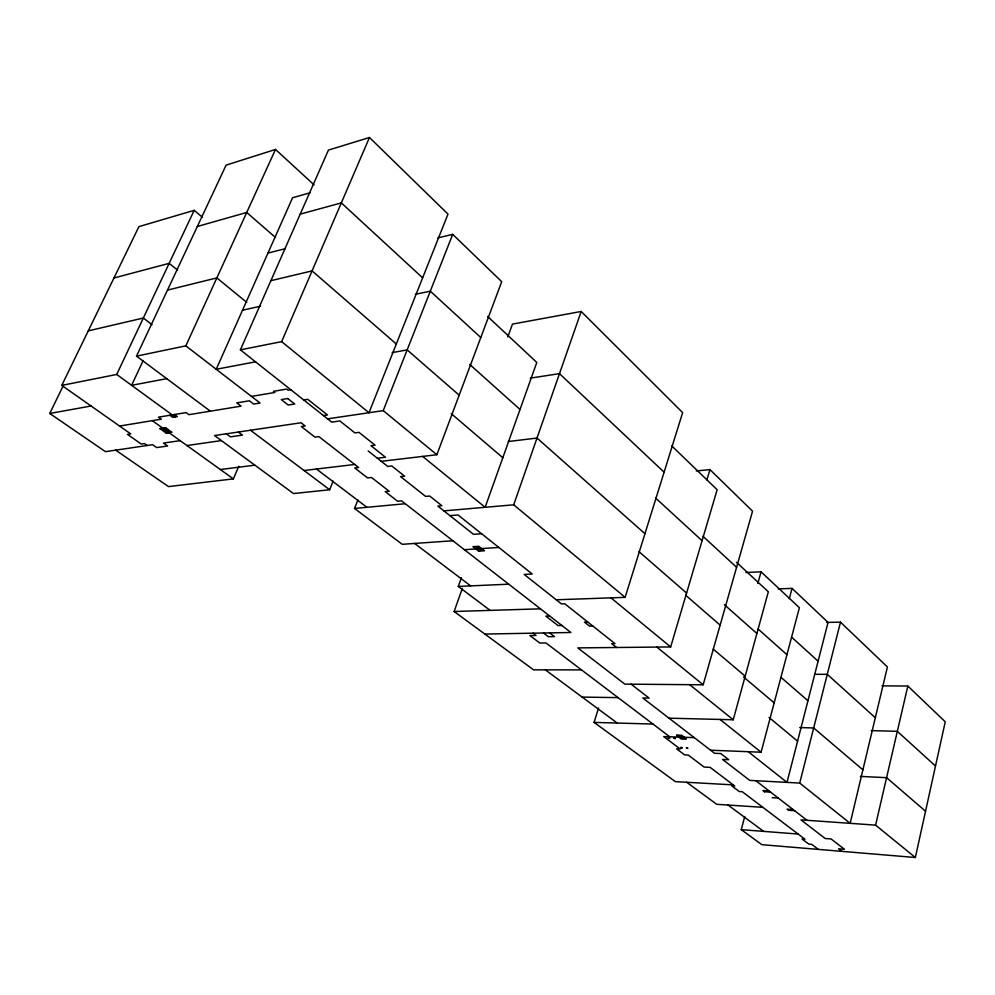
<?xml version="1.0" encoding="UTF-8"?>
<svg xmlns="http://www.w3.org/2000/svg" width="995" height="995" viewBox="0 0 995 995"><rect width="100%" height="100%" fill="white"/><g stroke="black" fill="none" stroke-linecap="round" stroke-linejoin="round"><path stroke-width="1.49" d="M744.745 816.509L741.263 829.656L761.871 844.68L915.35 857.503L945.25 721.785L907.838 686.053L881.931 685.841M915.35 857.503L875.588 825.129L907.838 686.053M840.489 622.149L887.416 666.973L850.153 823.338L799.719 783.065L840.489 622.149L826.733 622.435M710.567 750.205L761.1 752.22L799.395 607.709L761.051 571.826L745.852 572.511M789.309 598.642L792.057 588.381L778.214 588.891M669.001 718.179L733.228 719.771L768.339 591.764L736.462 562.262M757.817 583.456L761.051 571.826M676.662 735.367L680.779 738.601L686.164 738.787L682.048 735.554L676.662 735.367L682.048 735.554M671.799 445.947L717.146 489.739L670.667 646.937L577.796 647.894L624.835 684.137L703.179 684.784L752.556 511.169L709.957 469.615L696.264 470.933M680.779 738.601L686.189 738.725M706.885 479.901L709.957 469.615M733.24 784.881L675.369 781.635L594.09 722.395L598.555 707.98M556.255 599.786L625.134 597.348L682.645 412.639L581.192 311.472L512.487 324.096L507.761 336.994M443.907 510.883L513.706 504.813L581.192 311.472M581.49 669.884L533.569 669.834L454.13 611.502L462.364 588.319M478.595 551.218L484.441 550.77L478.744 546.292L472.923 546.678L478.62 551.13M490.149 610.383L458.285 586.441L461.394 577.722M381.272 461.319L436.867 454.727L501.716 281.684L452.7 234.347L437.8 237.917M452.887 540.758L402.241 544.315L354.543 508.457L357.864 499.95M327.591 418.845L383.237 410.624L452.7 234.347M484.863 634.064L570.906 632.497L401.57 500.871L397.652 501.244L385.252 491.629L389.157 491.231L371.483 477.488L367.578 477.923L354.717 467.961L358.635 467.501L318.885 436.606L314.98 437.141L301.311 426.556L305.216 425.984L301.087 422.763L214.522 435.549L293.513 493.557L329.656 489.751L333.089 481.17M115.681 450.15L168.491 486.592L233.377 478.881L238.763 466.269M281.647 341.633L369.468 137.497L447.999 214.099L368.983 412.738L281.647 341.633L240.392 349.842L328.437 150.108L369.468 137.497M160.058 428.609L166.153 433.074L171.749 432.216L165.655 427.726L160.021 428.683L165.655 427.726M166.153 433.074L171.787 432.141M275.503 149.449L226.114 165.133L136.526 356.135L185.829 345.85L275.503 149.449L314.084 184.871M143.193 360.513L131.614 385.326L166.737 378.66M194.199 210.331L138.927 226.624L61.777 385.388L116.701 374.456L194.199 210.331L202.482 217.333M180.132 440.636L163.491 443.086L167.583 445.996L156.688 447.588L152.596 444.703L105.458 451.668L49.75 413.472L63.307 385.562M309.992 192.806L292.58 197.769L216.238 369.269L255.528 361.819M197.333 226.487L246.735 212.47L275.578 237.544M300.204 214.149L341.335 202.893L422.639 277.854M113.977 277.978L169.162 263.352L177.545 270.105M267.953 253.091L285.391 248.638M167.496 290.117L216.86 277.891L246.723 302.368M270.876 280.69L312.082 270.889L396.321 344.021M88.269 330.862L143.355 318.027L151.974 324.656M242.519 310.229L260.64 306.174M415.35 294.321L430.313 291.174L480.784 337.529M49.75 413.472L91.08 406.01M392.167 352.603L407.166 349.904L459.18 395.177M251.461 396.408L274.856 392.465L273.414 391.333L286.709 389.082L288.152 390.227L290.839 389.766M119.549 426.034L161.327 419.193L158.503 417.154L186.115 412.589L188.95 414.679L241.051 406.147L236.76 402.888L249.384 400.798L253.663 404.082L260.056 403.037L185.829 345.85M303.736 399.978L307.778 399.318L327.479 414.952L323.425 415.562M530.323 378.125L559.488 373.647L664.1 472.19M186.96 445.536L221.375 440.586M220.355 469.528L254.882 465.187M508.321 441.531L537.014 438.049L644.947 533.718M377.354 458.235L385.475 457.252L370.986 445.71L375.065 445.188L358.971 432.34L354.879 432.9L339.855 420.947L331.733 422.129L240.392 349.842M304.035 470.498L354.742 464.478M354.543 508.457L405.251 503.731M449.914 515.646L458.011 514.962L532.25 574.028L524.203 574.426L561.466 603.915L564.799 603.803L614.997 643.628L611.701 643.665L616.539 647.496M481.605 533.73L473.521 534.327L437.85 506.094L441.892 505.734L429.653 496.02L425.599 496.405L400.562 476.593L404.604 476.145L391.794 465.983L387.751 466.456L368.162 450.946M464.366 549.688L498.843 547.461M458.285 586.441L508.743 584.177M454.13 611.502L540.447 608.828M549.713 616.029L545.845 616.129L558.033 625.581L561.889 625.494M587.809 622.062L584.488 622.136L589.513 626.104L592.821 626.042M814.917 674.299L827.268 674.336L875.314 717.731M582.137 697.085L618.106 697.632M799.731 727.569L813.686 727.954L862.901 769.832M594.09 722.395L652.956 724.049M871.259 730.604L897.341 731.337L935.499 766.013M694.236 737.618L663.752 736.586L680.194 748.986L676.612 748.849L684.697 754.931L688.266 755.093L704.149 767.07L710.119 767.356L734.745 786.025L731.785 785.863L739.297 791.547L742.27 791.721L804.955 839.22L802.045 838.996L808.798 844.108L811.696 844.345L818.387 849.407M860.339 776.398L886.595 777.68L925.537 811.236M799.719 783.065L749.745 780.391L722.557 759.446L728.726 759.72L720.766 753.551L714.584 753.302L642.832 698.005L649.101 698.092L631.128 684.187M769.035 790.913L762.941 790.565L764.57 791.821M764.434 791.709L770.665 792.182M772.195 797.691L778.277 798.065M762.866 807.331L716.674 804.296L686.687 782.269M793.164 809.582L787.107 809.184L788.537 810.291L794.595 810.689M875.588 825.129L800.975 819.868L825.141 838.486L831.111 838.959L844.481 849.307L838.536 848.81L841.845 851.359M741.263 829.656L798.127 834.046M61.777 385.388L130.706 433.882L127.509 434.392L141.265 444.056L144.486 443.571L147.21 445.499M152.334 420.674L233.377 478.881M174.486 414.517L177.321 416.582L172.72 417.328L169.884 415.276M116.701 374.456L175.02 416.955M226.325 433.808L230.454 436.855L242.444 435.113L238.315 432.041M545.322 669.846L617.223 723.042M728.041 805.042L763.65 831.385M136.526 356.135L210.343 411.171M250.491 430.238L329.656 489.751M316.435 469.018L366.944 507.301M414.641 543.444L470.647 585.881M533.059 633.181L536.056 635.457L529.9 635.556L539.8 643.031L545.956 642.957L669.772 736.785M543.419 632.969L548.32 636.7L554.489 636.601L549.601 632.857M755.864 780.727L807.007 820.29M748.228 751.71L787.008 782.393L828.051 622.41L792.057 588.381M720.057 719.447L761.1 752.22M689.684 684.672L733.228 719.771M422.639 456.406L485.15 507.301L536.79 362.441L487.674 316.509M656.862 647.086L703.179 684.784M383.237 410.624L436.867 454.727M610.955 597.846L670.667 646.937M513.706 504.813L625.134 597.348M769.048 717.47L797.592 741.163M743.514 676.948L774.185 702.856M713.204 649.088L745.193 676.165M451.232 413.646L502.823 457.725M781.112 677.446L807.952 700.766M685.505 595.085L720.144 625.146M638.889 551.566L686.6 593.082M724.372 604.699L756.896 633.504M758.115 629.027L786.945 654.698M469.702 364.419L520.024 409.467M791.759 637.297L818.101 661.19M655.581 498.01L702.084 540.708M702.918 536.255L736.598 567.299M478.545 547.934L477.376 548.817L480.485 549.464L478.545 547.934M681.488 736.561L680.219 737.009L682.893 737.631L681.488 736.561M287.742 398.522L281.249 399.58L288.239 405.052L294.744 404.007L287.742 398.522M166.078 429.616L164.175 429.915L167.322 431.37L166.078 429.616M669.05 737.967L667.968 737.929L669.735 738.477L669.05 737.967M674.61 738.153L673.69 738.128L675.294 738.676L674.61 738.153M681.687 747.519L680.605 747.481L682.346 748.029L681.687 747.519M687.222 747.742L686.301 747.705L687.893 748.252L687.222 747.742M766.2 793.351L766.2 793.351M772.232 793.711L772.232 793.711M769.956 796.249L769.956 796.249M775.976 796.609L775.976 796.609M679.834 737.146A2.152 0.672 16.4 0 0 683.341 737.83A2.152 0.672 16.4 0 0 680.99 736.3A2.152 0.672 16.4 0 0 679.834 737.146M164.038 430.412A2.699 0.983 23.9 0 0 168.242 431.569A2.699 0.983 23.9 0 0 165.294 429.106A2.699 0.983 23.9 0 0 164.038 430.412M477.015 548.954A2.575 0.983 19.5 0 0 481.045 549.613A2.575 0.983 19.5 0 0 477.911 547.486A2.575 0.983 19.5 0 0 477.015 548.954"/></g></svg>
